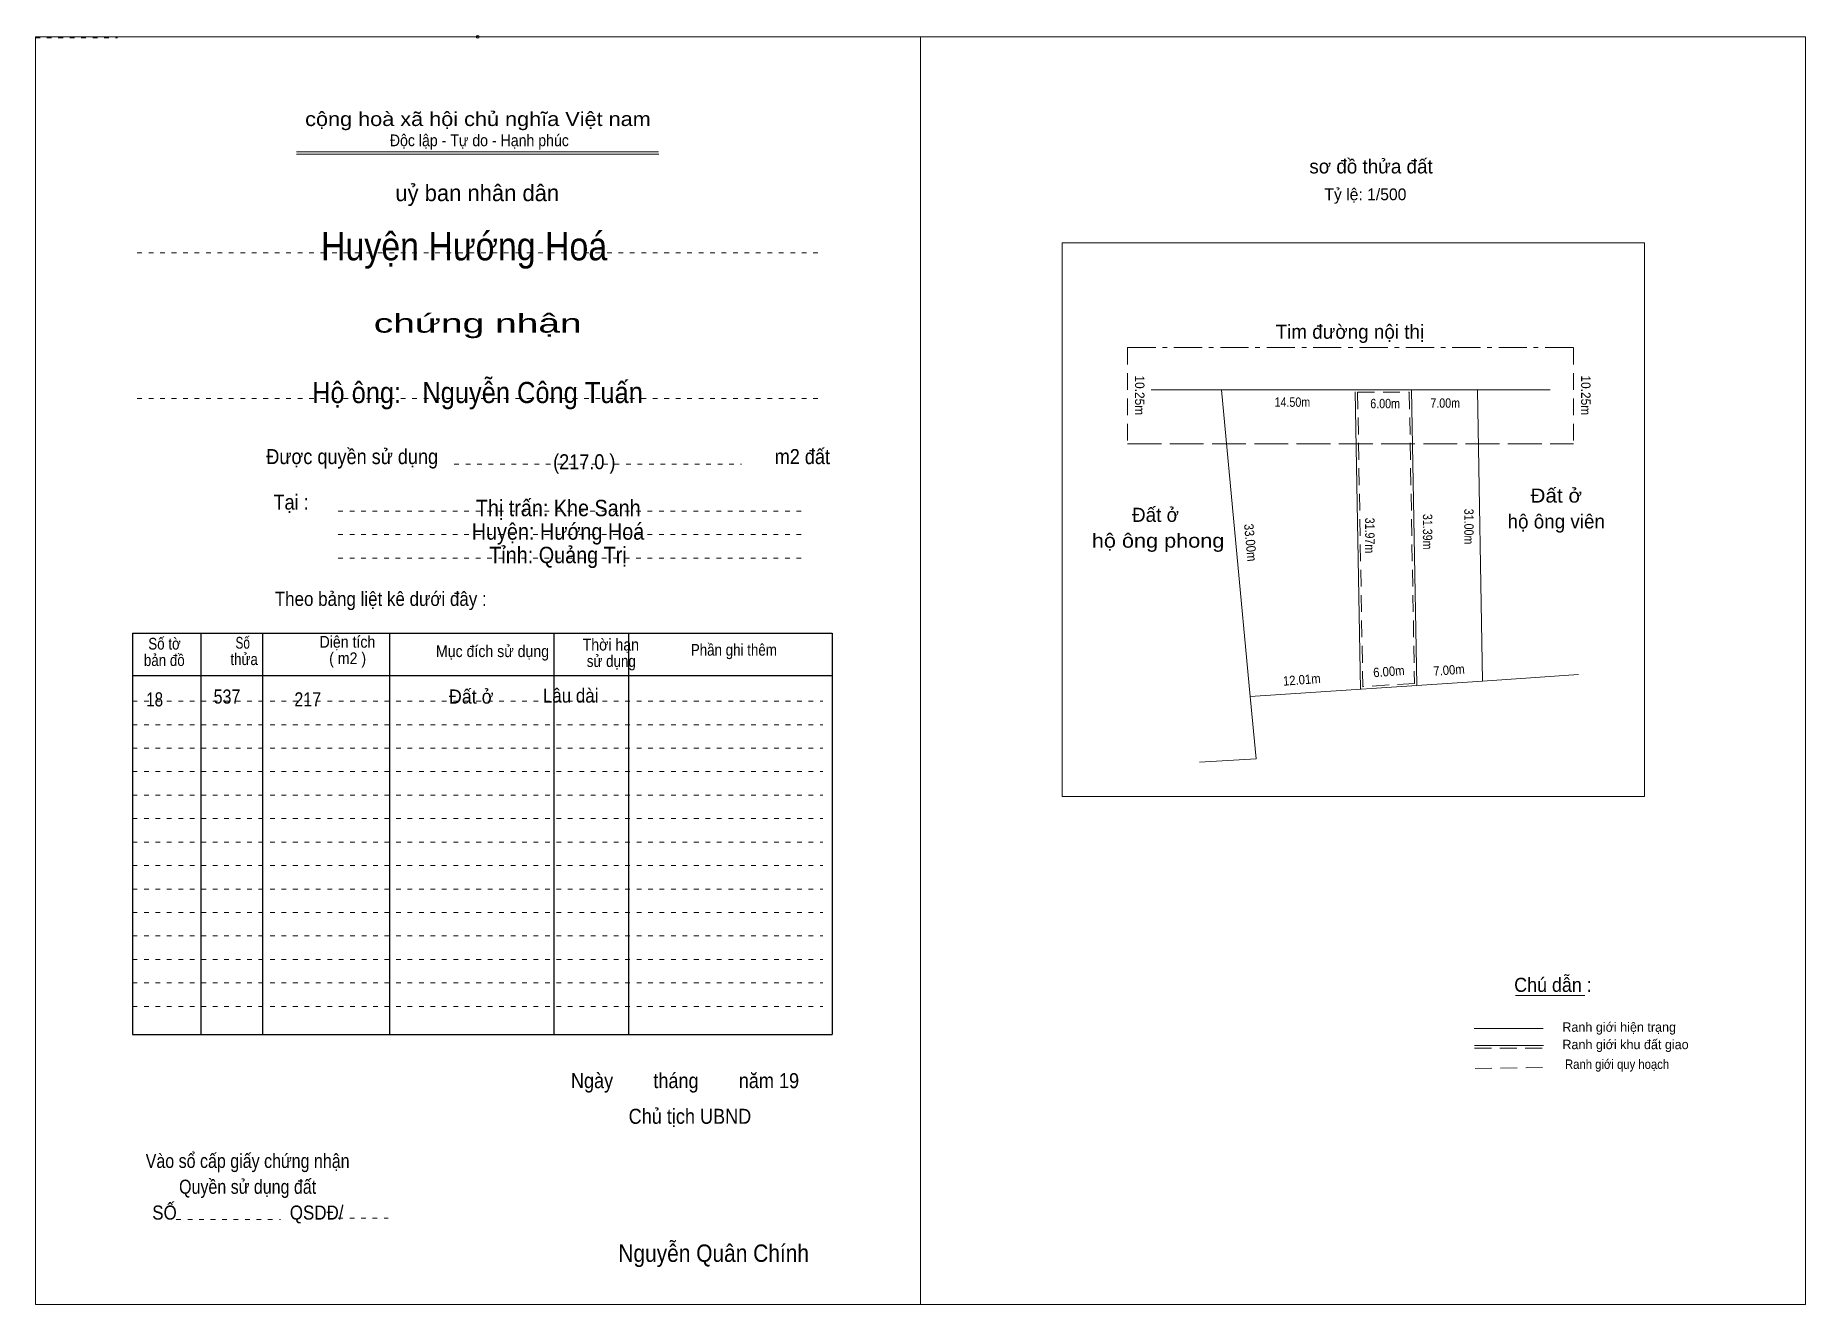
# Model space of a CAD drawing. Header units: centimetres. Extents: x -0.2 to 37.5, y -0.6 to 26.4.
import ezdxf
from ezdxf.enums import TextEntityAlignment as Align

# ---------------------------------------------------------------- set-up
doc = ezdxf.new("R2010")
doc.units = ezdxf.units.CM
doc.header["$LTSCALE"] = 0.12
doc.header["$PDMODE"] = 32
doc.header["$PDSIZE"] = 0.06
for name, pattern in [('DOT_DASHED', [7.7, 5, -1.2, 0.3, -1.2]), ('DOTTED', [1.5, 0.3, -1.2]), ('LONG_DASHED', [7.5, 6, -1.5]), ('MEDIUM_DASHED', [4.5, 3, -1.5])]:
    doc.linetypes.add(name, pattern=pattern)
doc.layers.add('1', color=7, linetype='Continuous', lineweight=13)

msp = doc.modelspace()

# ---------------------------------------------------------------- linework, layer by layer
at = {"layer": '1'}
for p, q in [((-0.16, 26.41), (-0.16, 24.71)), ((18.69, 26.41), (18.69, -0.59)), ((5.4, 23.96), (13.11, 23.96)), ((5.4, 23.91), (13.12, 23.91)), ((23.6, 18.89), (32.1, 18.89)), ((25.71, 12.36), (25.1, 18.89)), ((27.95, 18.85), (28.06, 12.52)), ((29.15, 18.89), (29.26, 12.6)), ((30.55, 18.89), (30.66, 12.69)), ((32.7, 12.83), (30.66, 12.69)), ((30.66, 12.69), (25.71, 12.36)), ((25.84, 11.03), (25.71, 12.36)), ((25.84, 11.03), (24.63, 10.96)), ((31.36, 5.99), (32.84, 5.99)), ((30.48, 5.29), (31.95, 5.29)), ((30.49, 4.93), (31.96, 4.93))]:
    msp.add_line(p, q, dxfattribs=at)
at = {"layer": '1', "linetype": 'DOTTED'}
for p, q in [((-0.16, 26.39), (1.59, 26.39)), ((1.59, 26.41), (3.34, 26.41)), ((2.01, 21.81), (16.51, 21.81)), ((2.01, 18.71), (16.51, 18.71)), ((8.76, 17.31), (14.88, 17.31)), ((6.29, 16.31), (16.23, 16.31)), ((6.29, 15.81), (16.23, 15.81)), ((6.29, 15.31), (16.23, 15.31)), ((1.91, 12.26), (16.61, 12.26)), ((1.91, 11.76), (16.61, 11.76)), ((1.91, 11.26), (16.61, 11.26)), ((1.91, 10.76), (16.61, 10.76)), ((1.91, 10.26), (16.61, 10.26)), ((1.91, 9.76), (16.61, 9.76)), ((1.91, 9.26), (16.61, 9.26)), ((1.91, 8.76), (16.61, 8.76)), ((1.91, 8.26), (16.61, 8.26)), ((1.91, 7.76), (16.61, 7.76)), ((1.91, 7.26), (16.61, 7.26)), ((1.91, 6.76), (16.61, 6.76)), ((1.91, 6.26), (16.61, 6.26)), ((1.91, 5.76), (16.61, 5.76)), ((2.84, 1.22), (5.06, 1.22)), ((6.29, 1.25), (7.35, 1.25))]:
    msp.add_line(p, q, dxfattribs=at)
at = {"layer": '1', "linetype": 'DOT_DASHED'}
msp.add_line((23.1, 19.79), (32.6, 19.79), dxfattribs=at)
at = {"layer": '1', "linetype": 'MEDIUM_DASHED'}
for p, q in [((23.1, 19.79), (23.1, 17.74)), ((32.6, 19.79), (32.6, 17.74)), ((28, 18.84), (28.11, 12.57)), ((28, 18.84), (29.1, 18.84)), ((29.1, 18.84), (29.21, 12.64)), ((29.21, 12.64), (28.11, 12.57)), ((30.49, 4.87), (31.96, 4.87)), ((30.5, 4.44), (32.03, 4.46))]:
    msp.add_line(p, q, dxfattribs=at)
at = {"layer": '1', "linetype": 'LONG_DASHED'}
msp.add_line((23.1, 17.74), (32.6, 17.74), dxfattribs=at)
at = {"layer": '1', "lineweight": 25}
for p, q in [((1.91, 13.71), (16.81, 13.71)), ((1.91, 13.71), (1.91, 5.16)), ((3.36, 13.71), (3.36, 5.16)), ((4.68, 13.71), (4.68, 5.16)), ((7.38, 13.71), (7.38, 5.16)), ((10.88, 13.71), (10.88, 5.16)), ((12.47, 13.71), (12.47, 5.16)), ((16.81, 13.71), (16.81, 5.16)), ((1.91, 12.81), (16.81, 12.81)), ((1.91, 5.16), (16.81, 5.16))]:
    msp.add_line(p, q, dxfattribs=at)
at = {"layer": '1'}
for points in [[(18.69, 26.41), (-0.16, 26.41), (-0.16, -0.59), (18.69, -0.59)], [(18.69, -0.59), (37.54, -0.59), (37.54, 26.41), (18.69, 26.41)]]:
    msp.add_lwpolyline(points, dxfattribs=at)
msp.add_lwpolyline([(21.71, 22.02), (34.11, 22.02), (34.11, 10.23), (21.71, 10.23)], close=True, dxfattribs=at)
msp.add_point((9.26, 26.41), dxfattribs=at)

# ---------------------------------------------------------------- texts
for s, height, width, p in [('cộng hoà xã hội chủ nghĩa Việt nam', 0.3, 1.15, (9.265, 24.51)), ('Độc lập - Tự do - Hạnh phúc', 0.25, 0.9, (9.295, 24.08)), ('Huyện Hướng Hoá', 0.6, 0.9, (8.97, 21.65)), ('chứng nhận', 0.4, 1.55, (9.26, 20.11)), ('Hộ ông:   Nguyễn Công Tuấn', 0.45, 0.9, (9.255, 18.61)), ('14.50m', 0.2, 0.85, (26.61, 18.53)), ('6.00m', 0.2, 0.85, (28.585, 18.5)), ('7.00m', 0.2, 0.85, (29.865, 18.51)), ('Được quyền sử dụng                                                                   m2 đất', 0.32, 0.9, (10.76, 17.31)), ('(217.0 )', 0.32, 0.9, (11.53, 17.2)), ('Tại :', 0.32, 0.9, (5.285, 16.34)), ('Thị trấn: Khe Sanh', 0.35, 0.9, (10.975, 16.2)), ('Đất ở', 0.3, 1.1, (32.23, 16.49)), ('Huyện: Hướng Hoá', 0.35, 0.9, (10.97, 15.7)), ('hộ ông phong', 0.3, 1.15, (23.75, 15.53)), ('Tỉnh: Quảng Trị', 0.35, 0.9, (10.97, 15.2)), ('Theo bảng liệt kê dưới đây :', 0.3, 0.9, (7.195, 14.29)), ('Số tờ', 0.25, 0.85, (2.59, 13.36)), ('Số ', 0.25, 0.75, (4.29, 13.38)), ('Diện tích', 0.25, 0.9, (6.485, 13.4)), ('Thời hạn', 0.25, 0.9, (12.095, 13.34)), ('bản đồ', 0.25, 0.85, (2.585, 13.01)), ('thửa', 0.25, 0.85, (4.285, 13.03)), ('( m2 )', 0.25, 0.9, (6.49, 13.05)), ('Mục đích sử dụng', 0.25, 0.9, (9.575, 13.2)), ('sử dụng', 0.25, 0.85, (12.105, 12.99)), ('Phần ghi thêm', 0.25, 0.85, (14.715, 13.23)), ('18', 0.3, 0.8, (2.38, 12.15)), ('537', 0.3, 0.85, (3.92, 12.21)), ('217', 0.3, 0.85, (5.64, 12.15)), ('Đất ở', 0.3, 0.95, (9.12, 12.21)), ('Lâu dài', 0.3, 0.9, (11.24, 12.23)), ('Chú dẫn :', 0.3, 0.95, (32.16, 6.07)), ('Ranh giới quy hoạch', 0.2, 0.9, (33.525, 4.43)), ('Ngày        tháng        năm 19', 0.32, 0.9, (13.675, 4.02)), ('Chủ tịch UBND', 0.32, 0.9, (13.78, 3.26)), ('Vào sổ cấp giấy chứng nhận', 0.3, 0.85, (4.36, 2.32)), ('Quyền sử dụng đất', 0.3, 0.85, (4.36, 1.77)), ('SỐ                        QSDĐ/', 0.3, 0.9, (4.365, 1.22)), ('Nguyễn Quân Chính', 0.37, 0.9, (14.285, 0.32))]:
    msp.add_text(s, height=height, dxfattribs=dict(at, width=width)).set_placement(p, align=Align.CENTER)
for s, height, p in [('sơ đồ thửa đất', 0.3, (28.285, 23.5)), ('uỷ ban nhân dân', 0.35, (9.25, 22.91)), ('Tỷ lệ: 1/500', 0.25, (28.165, 22.93)), ('Tim đường nội thị', 0.3, (27.835, 19.98)), ('Đất ở ', 0.3, (23.75, 16.08)), ('hộ ông viên', 0.3, (32.23, 15.94)), ('Ranh giới hiện trạng', 0.2, (33.57, 5.22)), ('Ranh giới khu đất giao', 0.2, (33.705, 4.85))]:
    msp.add_text(s, height=height, dxfattribs=at).set_placement(p, align=Align.CENTER)
for s, rotation, width, p in [('10.25m', 270, 0.95, (23.26, 18.775)), ('10.25m', 270, 0.95, (32.76, 18.775)), ('31.39m', 270, 0.85, (29.39, 15.87)), ('31.00m', 270, 0.85, (30.27, 15.98)), ('33.00m', 275.408, 0.9, (25.6179, 15.6294)), ('31.97m', 270, 0.85, (28.16, 15.79)), ('12.01m', 4.242, 0.9, (26.8176, 12.6195)), ('6.00m', 4.242, 0.9, (28.6726, 12.7947)), ('7.00m', 4.242, 0.9, (29.9526, 12.8247))]:
    msp.add_text(s, height=0.2, rotation=rotation, dxfattribs=dict(at, width=width)).set_placement(p, align=Align.CENTER)

doc.saveas('drawing.dxf')
